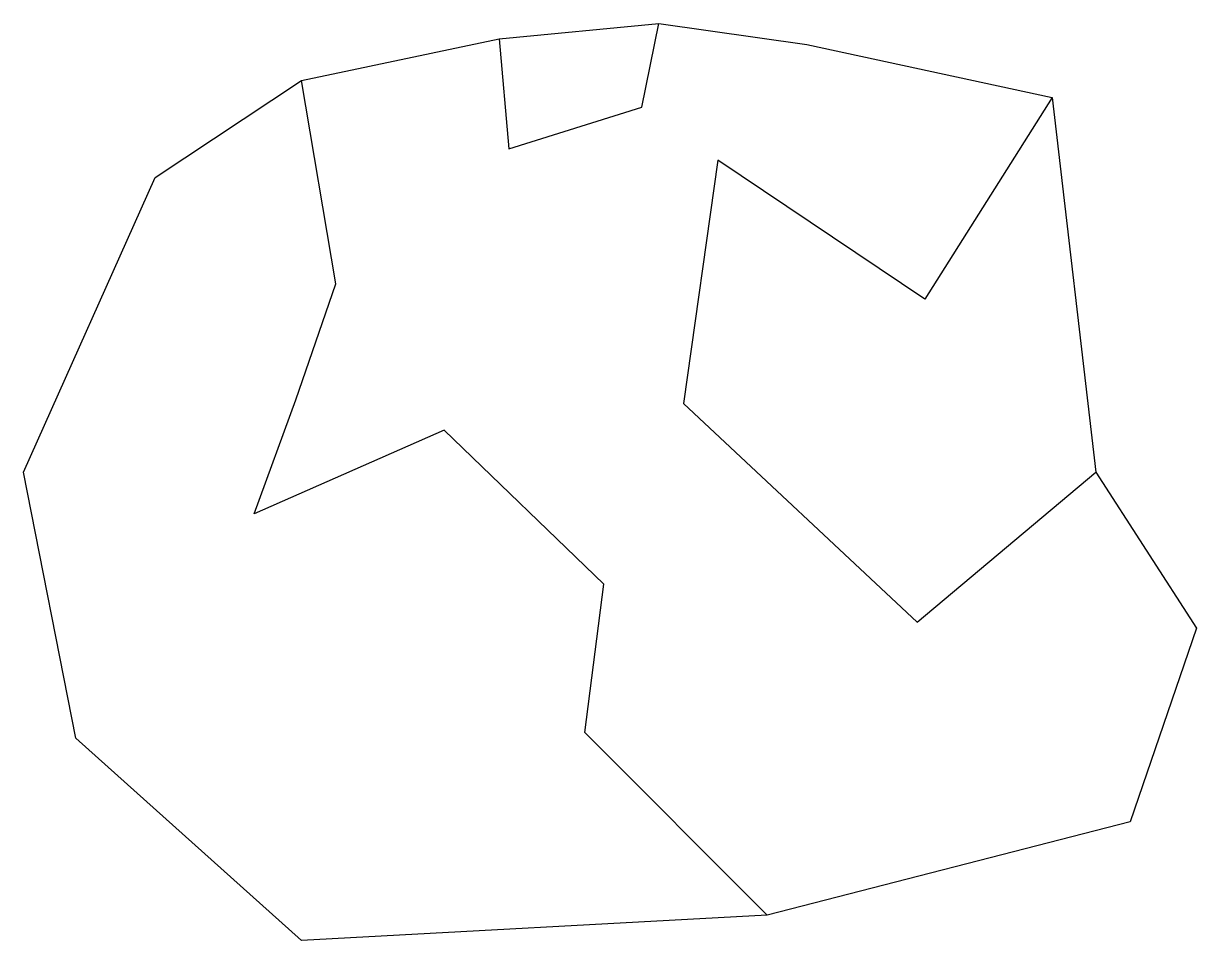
# Model space of a CAD drawing. Header units: millimetres. Extents: x -50 to 55, y -50 to 32.
import ezdxf

# ---------------------------------------------------------------- set-up
doc = ezdxf.new("R2010")
doc.units = ezdxf.units.MM
doc.layers.add('aLayer', color=12, linetype='Continuous', true_color=0xc80000)
doc.layers.add('bLayer', color=192, linetype='Continuous', true_color=0x7d26cd)

msp = doc.modelspace()

# ---------------------------------------------------------------- linework, layer by layer
at = {"layer": 'aLayer'}
msp.add_lwpolyline([(-22.27, 8.44), (-25.33, 26.64), (-7.64, 30.38), (-6.79, 20.52), (5.12, 24.26), (6.65, 31.75), (19.92, 29.87), (41.87, 25.11), (30.47, 7.08), (11.93, 19.5), (8.87, -2.28), (29.79, -21.85), (45.78, -8.41), (54.8, -22.36), (48.85, -39.71), (16.35, -48.05), (0.02, -31.71), (1.72, -18.44), (-12.57, -4.66), (-29.58, -12.15), (-25.84, -1.94)], close=True, dxfattribs=at)
at = {"layer": 'bLayer'}
msp.add_lwpolyline([(-25.33, 26.64), (-7.64, 30.38), (6.65, 31.75), (19.92, 29.87), (41.87, 25.11), (45.78, -8.41), (54.8, -22.36), (48.85, -39.71), (16.35, -48.05), (-25.33, -50.33), (-45.55, -32.23), (-50.24, -8.41), (-38.45, 17.96)], close=True, dxfattribs=at)

doc.saveas('drawing.dxf')
